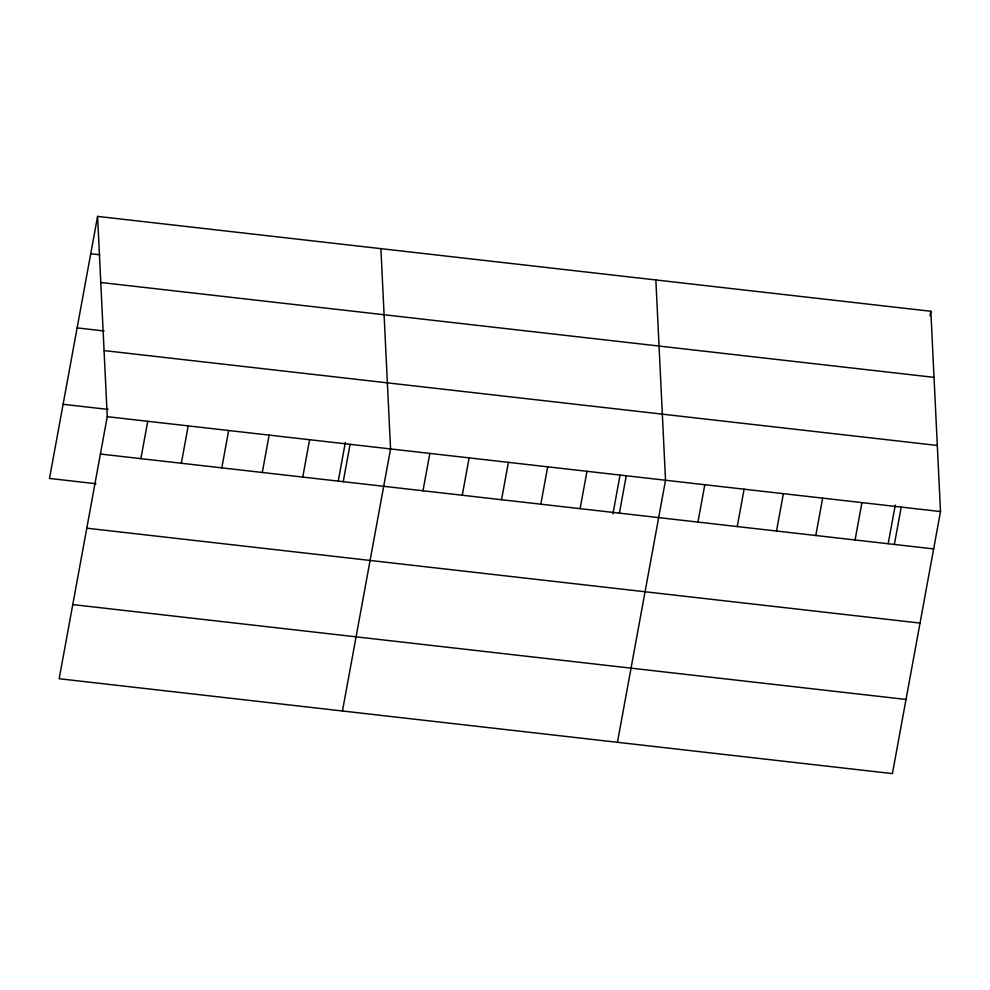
<?xml version="1.0" encoding="UTF-8"?>
<svg xmlns="http://www.w3.org/2000/svg" width="990" height="990" viewBox="0 0 990 990"><rect width="100%" height="100%" fill="white"/><g stroke="black" fill="none" stroke-linecap="round" stroke-linejoin="round"><path stroke-width="1.49" d="M97.589 216.389L107.254 416.679L59.165 678.732L892.411 773.611L940.5 511.558L930.835 311.268L97.589 216.389L49.5 478.442L95.968 483.739M140.877 458.655L147.733 421.295M181.343 463.258L188.199 425.898M221.81 467.874L228.678 430.514M262.288 472.478L269.144 435.117M302.754 477.081L309.61 439.721M338.246 481.041L345.324 442.481M343.233 481.697L350.089 444.337M342.466 710.993L390.555 448.94L380.903 248.651M422.978 490.78L429.846 453.408M462.268 495.248L469.124 457.887M501.546 499.715L508.402 462.355M540.825 504.195L547.68 466.835M580.115 508.662L586.971 471.302M612.946 513.835L620.025 475.274M619.394 513.142L626.249 475.782M617.438 742.302L665.527 480.249L655.863 279.96M697.95 522.077L704.806 484.716M737.241 526.556L744.096 489.196M776.519 531.024L783.375 493.664M815.797 535.503L822.653 498.143M855.075 539.971L861.931 502.611M888.191 543.659L895.269 505.098M930.018 315.748L930.835 311.268M894.366 544.451L901.222 507.078M90.733 253.749L99.73 254.776M100.782 282.484L934.028 377.363M77.133 327.9L104.111 330.969M104.074 350.584L937.307 445.463M63.113 404.291L108.083 409.414M107.254 416.679L940.5 511.558M100.398 454.039L933.644 548.918M86.786 528.19L920.032 623.069M72.765 604.581L906.011 699.46"/></g></svg>
